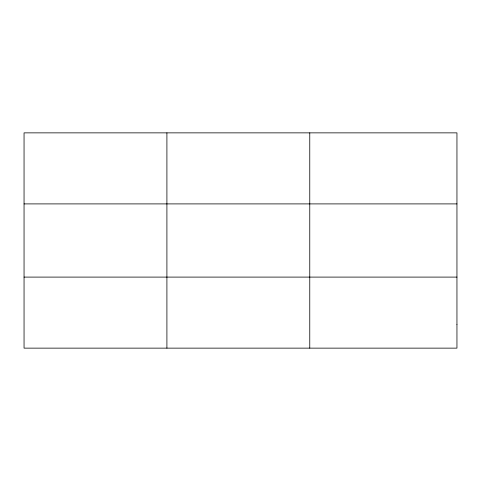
<?xml version="1.0" encoding="UTF-8"?>
<svg xmlns="http://www.w3.org/2000/svg" width="481" height="481" viewBox="0 0 481 481"><rect width="100%" height="100%" fill="white"/><g stroke="black" fill="none" stroke-linecap="round" stroke-linejoin="round"><path stroke-width="0.72" d="M166.907 132.864L166.907 348.136M309.764 132.864L309.764 348.136M24.05 203.902L456.95 203.902M24.05 277.098L456.95 277.098M456.95 324.459L456.95 348.136L24.05 348.136L24.05 132.864L456.95 132.864L456.95 324.459"/></g></svg>
